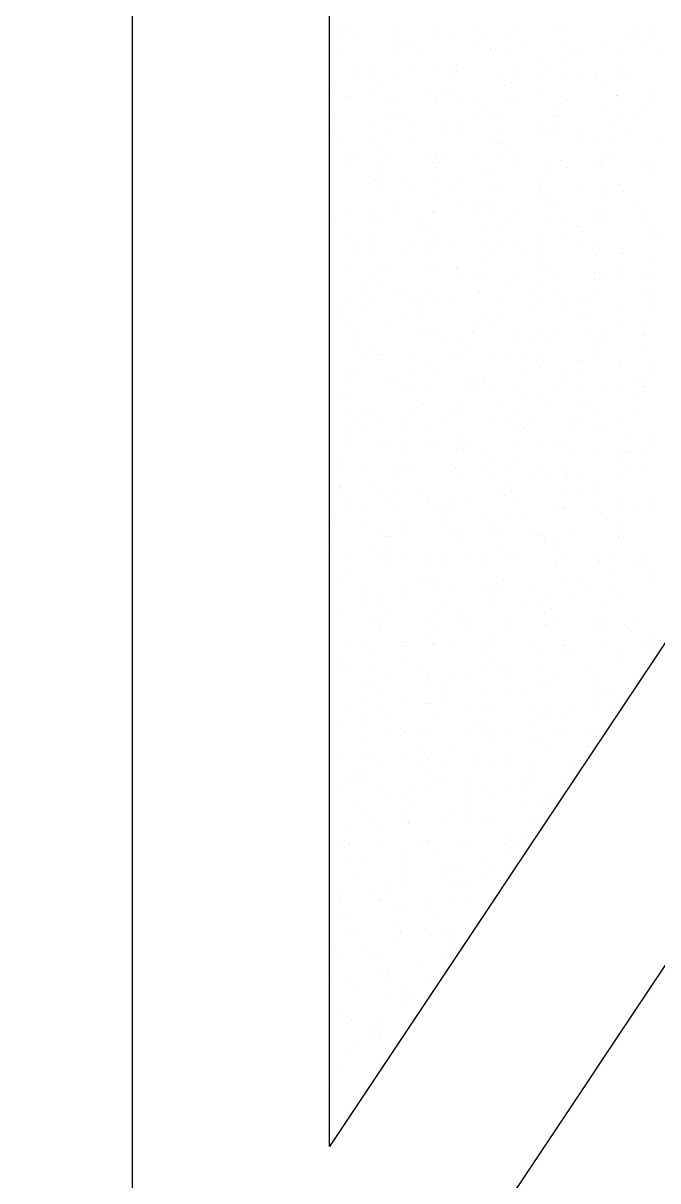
# Model space of a CAD drawing. Header units: inches. Extents: x 44782 to 44933, y 6798 to 6838.
# Drawn here: x 44806.0659 to 44806.1861, y 6798.6527 to 6798.8718 of the extents above; entities that cross this region are included whole.
import ezdxf

# ---------------------------------------------------------------- set-up
doc = ezdxf.new("R2010")
doc.units = ezdxf.units.IN
doc.header["$MEASUREMENT"] = 0
doc.layers.add('linha de corte', color=1, linetype='Continuous')

# ---------------------------------------------------------------- blocks, each defined once
blk = doc.blocks.new('*X26')
at = {"color": 0}
for p, q in [((135.4139, 160.3958), (135.4139, 160.3958)), ((135.4216, 160.3882), (135.4216, 160.3882)), ((135.4366, 160.3995), (135.4366, 160.3995)), ((135.4555, 160.3927), (135.4555, 160.3927)), ((135.4686, 160.3944), (135.4686, 160.3944)), ((135.4889, 160.3971), (135.4889, 160.3971)), ((135.5006, 160.3992), (135.5006, 160.3992)), ((135.5139, 160.3949), (135.5139, 160.3949)), ((135.5186, 160.3907), (135.5186, 160.3907)), ((135.6155, 160.3927), (135.6155, 160.3927)), ((135.7155, 160.3919), (135.7155, 160.3919)), ((135.817, 160.3896), (135.817, 160.3896)), ((135.9157, 160.3885), (135.9157, 160.3885)), ((135.917, 160.3888), (135.917, 160.3888)), ((135.9497, 160.393), (135.9497, 160.393)), ((135.9627, 160.3947), (135.9627, 160.3947)), ((135.983, 160.3974), (135.983, 160.3974)), ((136.3235, 160.3888), (136.3235, 160.3888)), ((136.3875, 160.3885), (136.3875, 160.3885)), ((136.4098, 160.3888), (136.4098, 160.3888)), ((136.4438, 160.3933), (136.4438, 160.3933)), ((136.455, 160.3909), (136.455, 160.3909)), ((136.4568, 160.395), (136.4568, 160.395)), ((136.4771, 160.3977), (136.4771, 160.3977)), ((136.5205, 160.3917), (136.5205, 160.3917)), ((136.5844, 160.3914), (136.5844, 160.3914)), ((136.6014, 160.3973), (136.6014, 160.3973)), ((136.6519, 160.3939), (136.6519, 160.3939)), ((135.3882, 160.3838), (135.3882, 160.3838)), ((135.3939, 160.3796), (135.3939, 160.3796)), ((135.4013, 160.3855), (135.4013, 160.3855)), ((135.4704, 160.3761), (135.4704, 160.3761)), ((135.4717, 160.3798), (135.4717, 160.3798)), ((135.5359, 160.3769), (135.5359, 160.3769)), ((135.5496, 160.3799), (135.5496, 160.3799)), ((135.5998, 160.3766), (135.5998, 160.3766)), ((135.6274, 160.38), (135.6274, 160.38)), ((135.6674, 160.3791), (135.6674, 160.3791)), ((135.7053, 160.3802), (135.7053, 160.3802)), ((135.7201, 160.3876), (135.7201, 160.3876)), ((135.7328, 160.3799), (135.7328, 160.3799)), ((135.7831, 160.3803), (135.7831, 160.3803)), ((135.7967, 160.3796), (135.7967, 160.3796)), ((135.8151, 160.3753), (135.8151, 160.3753)), ((135.8281, 160.377), (135.8281, 160.377)), ((135.8484, 160.3797), (135.8484, 160.3797)), ((135.861, 160.3805), (135.861, 160.3805)), ((135.8643, 160.382), (135.8643, 160.382)), ((135.8824, 160.3841), (135.8824, 160.3841)), ((135.8954, 160.3858), (135.8954, 160.3858)), ((135.9217, 160.3846), (135.9217, 160.3846)), ((135.9297, 160.3829), (135.9297, 160.3829)), ((135.9388, 160.3806), (135.9388, 160.3806)), ((135.9937, 160.3826), (135.9937, 160.3826)), ((136.0167, 160.3808), (136.0167, 160.3808)), ((136.0186, 160.3866), (136.0186, 160.3866)), ((136.0612, 160.385), (136.0612, 160.385)), ((136.0945, 160.3809), (136.0945, 160.3809)), ((136.1186, 160.3857), (136.1186, 160.3857)), ((136.1232, 160.3815), (136.1232, 160.3815)), ((136.1266, 160.3858), (136.1266, 160.3858)), ((136.1724, 160.381), (136.1724, 160.381)), ((136.1906, 160.3855), (136.1906, 160.3855)), ((136.2201, 160.3835), (136.2201, 160.3835)), ((136.2503, 160.3812), (136.2503, 160.3812)), ((136.2581, 160.388), (136.2581, 160.388)), ((136.3092, 160.3756), (136.3092, 160.3756)), ((136.3201, 160.3826), (136.3201, 160.3826)), ((136.3222, 160.3773), (136.3222, 160.3773)), ((136.3247, 160.3784), (136.3247, 160.3784)), ((136.3281, 160.3813), (136.3281, 160.3813)), ((136.3425, 160.38), (136.3425, 160.38)), ((136.3765, 160.3845), (136.3765, 160.3845)), ((136.3895, 160.3862), (136.3895, 160.3862)), ((136.406, 160.3815), (136.406, 160.3815)), ((136.4216, 160.3804), (136.4216, 160.3804)), ((136.4838, 160.3816), (136.4838, 160.3816)), ((136.5217, 160.3796), (136.5217, 160.3796)), ((136.5263, 160.3754), (136.5263, 160.3754)), ((136.5617, 160.3817), (136.5617, 160.3817)), ((136.6232, 160.3774), (136.6232, 160.3774)), ((136.6395, 160.3819), (136.6395, 160.3819)), ((135.4029, 160.3737), (135.4029, 160.3737)), ((135.4388, 160.373), (135.4388, 160.373)), ((135.4434, 160.3688), (135.4434, 160.3688)), ((135.5403, 160.3708), (135.5403, 160.3708)), ((135.6403, 160.3699), (135.6403, 160.3699)), ((135.645, 160.3657), (135.645, 160.3657)), ((135.7138, 160.3619), (135.7138, 160.3619)), ((135.7419, 160.3677), (135.7419, 160.3677)), ((135.7478, 160.3664), (135.7478, 160.3664)), ((135.7608, 160.3681), (135.7608, 160.3681)), ((135.7811, 160.3708), (135.7811, 160.3708)), ((135.8419, 160.3668), (135.8419, 160.3668)), ((135.8465, 160.3626), (135.8465, 160.3626)), ((135.9434, 160.3646), (135.9434, 160.3646)), ((136.0434, 160.3638), (136.0434, 160.3638)), ((136.1604, 160.3624), (136.1604, 160.3624)), ((136.2079, 160.3623), (136.2079, 160.3623)), ((136.2259, 160.3632), (136.2259, 160.3632)), ((136.2419, 160.3667), (136.2419, 160.3667)), ((136.2549, 160.3685), (136.2549, 160.3685)), ((136.2752, 160.3711), (136.2752, 160.3711)), ((136.2898, 160.3629), (136.2898, 160.3629)), ((136.3573, 160.3653), (136.3573, 160.3653)), ((136.4228, 160.3662), (136.4228, 160.3662)), ((136.4867, 160.3659), (136.4867, 160.3659)), ((136.5543, 160.3683), (136.5543, 160.3683)), ((136.6197, 160.3691), (136.6197, 160.3691)), ((135.4382, 160.3514), (135.4382, 160.3514)), ((135.4652, 160.3488), (135.4652, 160.3488)), ((135.5022, 160.3511), (135.5022, 160.3511)), ((135.5697, 160.3535), (135.5697, 160.3535)), ((135.6132, 160.3487), (135.6132, 160.3487)), ((135.6262, 160.3504), (135.6262, 160.3504)), ((135.6351, 160.3543), (135.6351, 160.3543)), ((135.6465, 160.3531), (135.6465, 160.3531)), ((135.677, 160.3485), (135.677, 160.3485)), ((135.6805, 160.3576), (135.6805, 160.3576)), ((135.6935, 160.3593), (135.6935, 160.3593)), ((135.6991, 160.354), (135.6991, 160.354)), ((135.7548, 160.3486), (135.7548, 160.3486)), ((135.7666, 160.3565), (135.7666, 160.3565)), ((135.832, 160.3573), (135.832, 160.3573)), ((135.8327, 160.3488), (135.8327, 160.3488)), ((135.896, 160.357), (135.896, 160.357)), ((135.9105, 160.3489), (135.9105, 160.3489)), ((135.9635, 160.3594), (135.9635, 160.3594)), ((135.9884, 160.349), (135.9884, 160.349)), ((136.029, 160.3603), (136.029, 160.3603)), ((136.048, 160.3596), (136.048, 160.3596)), ((136.0662, 160.3492), (136.0662, 160.3492)), ((136.0929, 160.36), (136.0929, 160.36)), ((136.1073, 160.349), (136.1073, 160.349)), ((136.1203, 160.3507), (136.1203, 160.3507)), ((136.1406, 160.3534), (136.1406, 160.3534)), ((136.1441, 160.3493), (136.1441, 160.3493)), ((136.1449, 160.3616), (136.1449, 160.3616)), ((136.1746, 160.3579), (136.1746, 160.3579)), ((136.1876, 160.3596), (136.1876, 160.3596)), ((136.2219, 160.3495), (136.2219, 160.3495)), ((136.245, 160.3607), (136.245, 160.3607)), ((136.2496, 160.3565), (136.2496, 160.3565)), ((136.2998, 160.3496), (136.2998, 160.3496)), ((136.3465, 160.3585), (136.3465, 160.3585)), ((136.3777, 160.3498), (136.3777, 160.3498)), ((136.4465, 160.3576), (136.4465, 160.3576)), ((136.4511, 160.3534), (136.4511, 160.3534)), ((136.4555, 160.3499), (136.4555, 160.3499)), ((136.5334, 160.35), (136.5334, 160.35)), ((136.548, 160.3554), (136.548, 160.3554)), ((135.4434, 160.3481), (135.4434, 160.3481)), ((135.454, 160.3413), (135.454, 160.3413)), ((135.5119, 160.3354), (135.5119, 160.3354)), ((135.5213, 160.3482), (135.5213, 160.3482)), ((135.5318, 160.3415), (135.5318, 160.3415)), ((135.5459, 160.3398), (135.5459, 160.3398)), ((135.5589, 160.3415), (135.5589, 160.3415)), ((135.5652, 160.348), (135.5652, 160.348)), ((135.5698, 160.3438), (135.5698, 160.3438)), ((135.5792, 160.3442), (135.5792, 160.3442)), ((135.5991, 160.3483), (135.5991, 160.3483)), ((135.6097, 160.3416), (135.6097, 160.3416)), ((135.6667, 160.3458), (135.6667, 160.3458)), ((135.6875, 160.3418), (135.6875, 160.3418)), ((135.7654, 160.3419), (135.7654, 160.3419)), ((135.7667, 160.3449), (135.7667, 160.3449)), ((135.7713, 160.3407), (135.7713, 160.3407)), ((135.8432, 160.342), (135.8432, 160.342)), ((135.8682, 160.3427), (135.8682, 160.3427)), ((135.9211, 160.3422), (135.9211, 160.3422)), ((135.9683, 160.3418), (135.9683, 160.3418)), ((135.9729, 160.3376), (135.9729, 160.3376)), ((135.9989, 160.3423), (135.9989, 160.3423)), ((136.006, 160.3357), (136.006, 160.3357)), ((136.04, 160.3402), (136.04, 160.3402)), ((136.053, 160.3419), (136.053, 160.3419)), ((136.0628, 160.3368), (136.0628, 160.3368)), ((136.0698, 160.3396), (136.0698, 160.3396)), ((136.0733, 160.3445), (136.0733, 160.3445)), ((136.0768, 160.3425), (136.0768, 160.3425)), ((136.1282, 160.3377), (136.1282, 160.3377)), ((136.1546, 160.3426), (136.1546, 160.3426)), ((136.1698, 160.3388), (136.1698, 160.3388)), ((136.1922, 160.3373), (136.1922, 160.3373)), ((136.2325, 160.3428), (136.2325, 160.3428)), ((136.2597, 160.3398), (136.2597, 160.3398)), ((136.2713, 160.3366), (136.2713, 160.3366)), ((136.3103, 160.3429), (136.3103, 160.3429)), ((136.3251, 160.3406), (136.3251, 160.3406)), ((136.3714, 160.3357), (136.3714, 160.3357)), ((136.3882, 160.343), (136.3882, 160.343)), ((136.3891, 160.3403), (136.3891, 160.3403)), ((136.4566, 160.3427), (136.4566, 160.3427)), ((136.466, 160.3432), (136.466, 160.3432)), ((136.5001, 160.336), (136.5001, 160.336)), ((136.522, 160.3436), (136.522, 160.3436)), ((136.5341, 160.3405), (136.5341, 160.3405)), ((136.5439, 160.3433), (136.5439, 160.3433)), ((136.5471, 160.3422), (136.5471, 160.3422)), ((136.5674, 160.3449), (136.5674, 160.3449)), ((135.39, 160.3269), (135.39, 160.3269)), ((135.4045, 160.3255), (135.4045, 160.3255)), ((135.4113, 160.3221), (135.4113, 160.3221)), ((135.4243, 160.3238), (135.4243, 160.3238)), ((135.4446, 160.3265), (135.4446, 160.3265)), ((135.472, 160.3279), (135.472, 160.3279)), ((135.4786, 160.331), (135.4786, 160.331)), ((135.49, 160.326), (135.49, 160.326)), ((135.4916, 160.3327), (135.4916, 160.3327)), ((135.5375, 160.3288), (135.5375, 160.3288)), ((135.5915, 160.3238), (135.5915, 160.3238)), ((135.6014, 160.3285), (135.6014, 160.3285)), ((135.6689, 160.3309), (135.6689, 160.3309)), ((135.6916, 160.323), (135.6916, 160.323)), ((135.7344, 160.3317), (135.7344, 160.3317)), ((135.7983, 160.3314), (135.7983, 160.3314)), ((135.8658, 160.3339), (135.8658, 160.3339)), ((135.9054, 160.3224), (135.9054, 160.3224)), ((135.9184, 160.3242), (135.9184, 160.3242)), ((135.9313, 160.3347), (135.9313, 160.3347)), ((135.9387, 160.3268), (135.9387, 160.3268)), ((135.9727, 160.3313), (135.9727, 160.3313)), ((135.9857, 160.333), (135.9857, 160.333)), ((135.9952, 160.3344), (135.9952, 160.3344)), ((136.1744, 160.3345), (136.1744, 160.3345)), ((136.376, 160.3315), (136.376, 160.3315)), ((136.3995, 160.3228), (136.3995, 160.3228)), ((136.4125, 160.3245), (136.4125, 160.3245)), ((136.4329, 160.3272), (136.4329, 160.3272)), ((136.4668, 160.3316), (136.4668, 160.3316)), ((136.4729, 160.3335), (136.4729, 160.3335)), ((136.4798, 160.3333), (136.4798, 160.3333)), ((135.4141, 160.317), (135.4141, 160.317)), ((135.4919, 160.3172), (135.4919, 160.3172)), ((135.4946, 160.3218), (135.4946, 160.3218)), ((135.5698, 160.3173), (135.5698, 160.3173)), ((135.6476, 160.3174), (135.6476, 160.3174)), ((135.6962, 160.3187), (135.6962, 160.3187)), ((135.7255, 160.3176), (135.7255, 160.3176)), ((135.7931, 160.3208), (135.7931, 160.3208)), ((135.8033, 160.3177), (135.8033, 160.3177)), ((135.8042, 160.3091), (135.8042, 160.3091)), ((135.8336, 160.3091), (135.8336, 160.3091)), ((135.8381, 160.3136), (135.8381, 160.3136)), ((135.8511, 160.3153), (135.8511, 160.3153)), ((135.8715, 160.318), (135.8715, 160.318)), ((135.8812, 160.3179), (135.8812, 160.3179)), ((135.8931, 160.3199), (135.8931, 160.3199)), ((135.8976, 160.3088), (135.8976, 160.3088)), ((135.8977, 160.3157), (135.8977, 160.3157)), ((135.959, 160.318), (135.959, 160.318)), ((135.9651, 160.3113), (135.9651, 160.3113)), ((135.9946, 160.3177), (135.9946, 160.3177)), ((136.0305, 160.3121), (136.0305, 160.3121)), ((136.0369, 160.3181), (136.0369, 160.3181)), ((136.0945, 160.3118), (136.0945, 160.3118)), ((136.0947, 160.3168), (136.0947, 160.3168)), ((136.0993, 160.3126), (136.0993, 160.3126)), ((136.1147, 160.3183), (136.1147, 160.3183)), ((136.162, 160.3142), (136.162, 160.3142)), ((136.1926, 160.3184), (136.1926, 160.3184)), ((136.1962, 160.3146), (136.1962, 160.3146)), ((136.2274, 160.315), (136.2274, 160.315)), ((136.2704, 160.3186), (136.2704, 160.3186)), ((136.2914, 160.3147), (136.2914, 160.3147)), ((136.2962, 160.3138), (136.2962, 160.3138)), ((136.2983, 160.3094), (136.2983, 160.3094)), ((136.3008, 160.3095), (136.3008, 160.3095)), ((136.3322, 160.3139), (136.3322, 160.3139)), ((136.3452, 160.3156), (136.3452, 160.3156)), ((136.3483, 160.3187), (136.3483, 160.3187)), ((136.3589, 160.3172), (136.3589, 160.3172)), ((136.3656, 160.3183), (136.3656, 160.3183)), ((136.3977, 160.3115), (136.3977, 160.3115)), ((136.4244, 160.318), (136.4244, 160.318)), ((136.4261, 160.3189), (136.4261, 160.3189)), ((136.4883, 160.3177), (136.4883, 160.3177)), ((136.4978, 160.3107), (136.4978, 160.3107)), ((136.504, 160.319), (136.504, 160.319)), ((135.4149, 160.3041), (135.4149, 160.3041)), ((135.4195, 160.2999), (135.4195, 160.2999)), ((135.4398, 160.3032), (135.4398, 160.3032)), ((135.5037, 160.3029), (135.5037, 160.3029)), ((135.5164, 160.3019), (135.5164, 160.3019)), ((135.5713, 160.3053), (135.5713, 160.3053)), ((135.6164, 160.301), (135.6164, 160.301)), ((135.621, 160.2968), (135.621, 160.2968)), ((135.6367, 160.3062), (135.6367, 160.3062)), ((135.7007, 160.3059), (135.7007, 160.3059)), ((135.7035, 160.2959), (135.7035, 160.2959)), ((135.7165, 160.2976), (135.7165, 160.2976)), ((135.7179, 160.2988), (135.7179, 160.2988)), ((135.7369, 160.3003), (135.7369, 160.3003)), ((135.7682, 160.3083), (135.7682, 160.3083)), ((135.7708, 160.3047), (135.7708, 160.3047)), ((135.7838, 160.3064), (135.7838, 160.3064)), ((135.818, 160.298), (135.818, 160.298)), ((135.9195, 160.2957), (135.9195, 160.2957)), ((136.1976, 160.2962), (136.1976, 160.2962)), ((136.2106, 160.2979), (136.2106, 160.2979)), ((136.231, 160.3006), (136.231, 160.3006)), ((136.2649, 160.305), (136.2649, 160.305)), ((136.2779, 160.3068), (136.2779, 160.3068)), ((136.5024, 160.3065), (136.5024, 160.3065)), ((135.4636, 160.2855), (135.4636, 160.2855)), ((135.5415, 160.2856), (135.5415, 160.2856)), ((135.6023, 160.2825), (135.6023, 160.2825)), ((135.6193, 160.2857), (135.6193, 160.2857)), ((135.6362, 160.287), (135.6362, 160.287)), ((135.6492, 160.2887), (135.6492, 160.2887)), ((135.6696, 160.2914), (135.6696, 160.2914)), ((135.6705, 160.2827), (135.6705, 160.2827)), ((135.6972, 160.2859), (135.6972, 160.2859)), ((135.7359, 160.2836), (135.7359, 160.2836)), ((135.775, 160.286), (135.775, 160.286)), ((135.7999, 160.2833), (135.7999, 160.2833)), ((135.8226, 160.2937), (135.8226, 160.2937)), ((135.8529, 160.2862), (135.8529, 160.2862)), ((135.8674, 160.2857), (135.8674, 160.2857)), ((135.9307, 160.2863), (135.9307, 160.2863)), ((135.9329, 160.2865), (135.9329, 160.2865)), ((135.9968, 160.2862), (135.9968, 160.2862)), ((136.0086, 160.2864), (136.0086, 160.2864)), ((136.0195, 160.2949), (136.0195, 160.2949)), ((136.0241, 160.2907), (136.0241, 160.2907)), ((136.0643, 160.2886), (136.0643, 160.2886)), ((136.0864, 160.2866), (136.0864, 160.2866)), ((136.0964, 160.2829), (136.0964, 160.2829)), ((136.121, 160.2927), (136.121, 160.2927)), ((136.1298, 160.2895), (136.1298, 160.2895)), ((136.1303, 160.2873), (136.1303, 160.2873)), ((136.1434, 160.289), (136.1434, 160.289)), ((136.1637, 160.2917), (136.1637, 160.2917)), ((136.1643, 160.2867), (136.1643, 160.2867)), ((136.1937, 160.2892), (136.1937, 160.2892)), ((136.2211, 160.2918), (136.2211, 160.2918)), ((136.2257, 160.2876), (136.2257, 160.2876)), ((136.2421, 160.2869), (136.2421, 160.2869)), ((136.2612, 160.2916), (136.2612, 160.2916)), ((136.32, 160.287), (136.32, 160.287)), ((136.3226, 160.2896), (136.3226, 160.2896)), ((136.3267, 160.2924), (136.3267, 160.2924)), ((136.3906, 160.2921), (136.3906, 160.2921)), ((136.3978, 160.2871), (136.3978, 160.2871)), ((136.4226, 160.2887), (136.4226, 160.2887)), ((136.4272, 160.2845), (136.4272, 160.2845)), ((136.4582, 160.2946), (136.4582, 160.2946)), ((136.4757, 160.2873), (136.4757, 160.2873)), ((135.3963, 160.2786), (135.3963, 160.2786)), ((135.4061, 160.2773), (135.4061, 160.2773)), ((135.4412, 160.2799), (135.4412, 160.2799)), ((135.4736, 160.2798), (135.4736, 160.2798)), ((135.4741, 160.2787), (135.4741, 160.2787)), ((135.5016, 160.2693), (135.5016, 160.2693)), ((135.5147, 160.271), (135.5147, 160.271)), ((135.535, 160.2737), (135.535, 160.2737)), ((135.539, 160.2806), (135.539, 160.2806)), ((135.5413, 160.2791), (135.5413, 160.2791)), ((135.5459, 160.2749), (135.5459, 160.2749)), ((135.552, 160.2789), (135.552, 160.2789)), ((135.5689, 160.2781), (135.5689, 160.2781)), ((135.5819, 160.2799), (135.5819, 160.2799)), ((135.603, 160.2803), (135.603, 160.2803)), ((135.6299, 160.279), (135.6299, 160.279)), ((135.6428, 160.2769), (135.6428, 160.2769)), ((135.7077, 160.2792), (135.7077, 160.2792)), ((135.7428, 160.276), (135.7428, 160.276)), ((135.7474, 160.2718), (135.7474, 160.2718)), ((135.7856, 160.2793), (135.7856, 160.2793)), ((135.8443, 160.2738), (135.8443, 160.2738)), ((135.8634, 160.2794), (135.8634, 160.2794)), ((135.9413, 160.2796), (135.9413, 160.2796)), ((135.9444, 160.2729), (135.9444, 160.2729)), ((135.9958, 160.2696), (135.9958, 160.2696)), ((136.0088, 160.2713), (136.0088, 160.2713)), ((136.0191, 160.2797), (136.0191, 160.2797)), ((136.0291, 160.274), (136.0291, 160.274)), ((136.0459, 160.2707), (136.0459, 160.2707)), ((136.063, 160.2785), (136.063, 160.2785)), ((136.0761, 160.2802), (136.0761, 160.2802)), ((136.097, 160.2799), (136.097, 160.2799)), ((136.1459, 160.2699), (136.1459, 160.2699)), ((136.1748, 160.28), (136.1748, 160.28)), ((136.2527, 160.2802), (136.2527, 160.2802)), ((136.3305, 160.2803), (136.3305, 160.2803)), ((136.4084, 160.2804), (136.4084, 160.2804)), ((136.4259, 160.2698), (136.4259, 160.2698)), ((136.4862, 160.2806), (136.4862, 160.2806)), ((135.4004, 160.256), (135.4004, 160.256)), ((135.4343, 160.2604), (135.4343, 160.2604)), ((135.4474, 160.2621), (135.4474, 160.2621)), ((135.4661, 160.2571), (135.4661, 160.2571)), ((135.4677, 160.2648), (135.4677, 160.2648)), ((135.5728, 160.2572), (135.5728, 160.2572)), ((135.6383, 160.258), (135.6383, 160.258)), ((135.7022, 160.2577), (135.7022, 160.2577)), ((135.7697, 160.2601), (135.7697, 160.2601)), ((135.8352, 160.261), (135.8352, 160.261)), ((135.8945, 160.2563), (135.8945, 160.2563)), ((135.8991, 160.2607), (135.8991, 160.2607)), ((135.9285, 160.2607), (135.9285, 160.2607)), ((135.9415, 160.2625), (135.9415, 160.2625)), ((135.949, 160.2687), (135.949, 160.2687)), ((135.9618, 160.2651), (135.9618, 160.2651)), ((135.9667, 160.2631), (135.9667, 160.2631)), ((136.0321, 160.2639), (136.0321, 160.2639)), ((136.0961, 160.2636), (136.0961, 160.2636)), ((136.1505, 160.2656), (136.1505, 160.2656)), ((136.1636, 160.266), (136.1636, 160.266)), ((136.229, 160.2669), (136.229, 160.2669)), ((136.2474, 160.2677), (136.2474, 160.2677)), ((136.2906, 160.256), (136.2906, 160.256)), ((136.293, 160.2666), (136.293, 160.2666)), ((136.3475, 160.2668), (136.3475, 160.2668)), ((136.3521, 160.2626), (136.3521, 160.2626)), ((136.3605, 160.269), (136.3605, 160.269)), ((136.3685, 160.2561), (136.3685, 160.2561)), ((136.3886, 160.2566), (136.3886, 160.2566)), ((136.4226, 160.2611), (136.4226, 160.2611)), ((136.4356, 160.2628), (136.4356, 160.2628)), ((136.4463, 160.2563), (136.4463, 160.2563)), ((136.449, 160.2646), (136.449, 160.2646)), ((136.4559, 160.2655), (136.4559, 160.2655)), ((135.4342, 160.2544), (135.4342, 160.2544)), ((135.4414, 160.255), (135.4414, 160.255)), ((135.4707, 160.2529), (135.4707, 160.2529)), ((135.5053, 160.2547), (135.5053, 160.2547)), ((135.5121, 160.2546), (135.5121, 160.2546)), ((135.5676, 160.2549), (135.5676, 160.2549)), ((135.59, 160.2547), (135.59, 160.2547)), ((135.6677, 160.2541), (135.6677, 160.2541)), ((135.6678, 160.2548), (135.6678, 160.2548)), ((135.6723, 160.2498), (135.6723, 160.2498)), ((135.7457, 160.255), (135.7457, 160.255)), ((135.7692, 160.2519), (135.7692, 160.2519)), ((135.7939, 160.243), (135.7939, 160.243)), ((135.8069, 160.2447), (135.8069, 160.2447)), ((135.8235, 160.2551), (135.8235, 160.2551)), ((135.8272, 160.2474), (135.8272, 160.2474)), ((135.8612, 160.2519), (135.8612, 160.2519)), ((135.8692, 160.251), (135.8692, 160.251)), ((135.8738, 160.2468), (135.8738, 160.2468)), ((135.8742, 160.2536), (135.8742, 160.2536)), ((135.9014, 160.2553), (135.9014, 160.2553)), ((135.9707, 160.2488), (135.9707, 160.2488)), ((135.9792, 160.2554), (135.9792, 160.2554)), ((136.0571, 160.2555), (136.0571, 160.2555)), ((136.0708, 160.2479), (136.0708, 160.2479)), ((136.0754, 160.2437), (136.0754, 160.2437)), ((136.1349, 160.2557), (136.1349, 160.2557)), ((136.1723, 160.2457), (136.1723, 160.2457)), ((136.2128, 160.2558), (136.2128, 160.2558)), ((136.2628, 160.2434), (136.2628, 160.2434)), ((136.2723, 160.2449), (136.2723, 160.2449)), ((136.288, 160.2433), (136.288, 160.2433)), ((136.301, 160.2451), (136.301, 160.2451)), ((136.3213, 160.2477), (136.3213, 160.2477)), ((136.3283, 160.2443), (136.3283, 160.2443)), ((136.3553, 160.2522), (136.3553, 160.2522)), ((136.3683, 160.2539), (136.3683, 160.2539)), ((136.3922, 160.244), (136.3922, 160.244)), ((135.391, 160.2352), (135.391, 160.2352)), ((135.3956, 160.231), (135.3956, 160.231)), ((135.4752, 160.2316), (135.4752, 160.2316)), ((135.4925, 160.233), (135.4925, 160.233)), ((135.5406, 160.2324), (135.5406, 160.2324)), ((135.5925, 160.2321), (135.5925, 160.2321)), ((135.6046, 160.2321), (135.6046, 160.2321)), ((135.6721, 160.2346), (135.6721, 160.2346)), ((135.6926, 160.2297), (135.6926, 160.2297)), ((135.694, 160.2299), (135.694, 160.2299)), ((135.7266, 160.2342), (135.7266, 160.2342)), ((135.7375, 160.2354), (135.7375, 160.2354)), ((135.7396, 160.2359), (135.7396, 160.2359)), ((135.7599, 160.2386), (135.7599, 160.2386)), ((135.8015, 160.2351), (135.8015, 160.2351)), ((135.869, 160.2375), (135.869, 160.2375)), ((135.9344, 160.2384), (135.9344, 160.2384)), ((135.9984, 160.238), (135.9984, 160.238)), ((136.0659, 160.2405), (136.0659, 160.2405)), ((136.1313, 160.2413), (136.1313, 160.2413)), ((136.1867, 160.23), (136.1867, 160.23)), ((136.1953, 160.241), (136.1953, 160.241)), ((136.2207, 160.2345), (136.2207, 160.2345)), ((136.2337, 160.2362), (136.2337, 160.2362)), ((136.254, 160.2389), (136.254, 160.2389)), ((136.2769, 160.2406), (136.2769, 160.2406)), ((136.3738, 160.2426), (136.3738, 160.2426)), ((135.4059, 160.2227), (135.4059, 160.2227)), ((135.4076, 160.2292), (135.4076, 160.2292)), ((135.4838, 160.2228), (135.4838, 160.2228)), ((135.5616, 160.223), (135.5616, 160.223)), ((135.5722, 160.2163), (135.5722, 160.2163)), ((135.592, 160.2164), (135.592, 160.2164)), ((135.5971, 160.2279), (135.5971, 160.2279)), ((135.605, 160.2182), (135.605, 160.2182)), ((135.6253, 160.2208), (135.6253, 160.2208)), ((135.6395, 160.2231), (135.6395, 160.2231)), ((135.65, 160.2164), (135.65, 160.2164)), ((135.6593, 160.2253), (135.6593, 160.2253)), ((135.6723, 160.227), (135.6723, 160.227)), ((135.7174, 160.2233), (135.7174, 160.2233)), ((135.7279, 160.2166), (135.7279, 160.2166)), ((135.7941, 160.2291), (135.7941, 160.2291)), ((135.7952, 160.2234), (135.7952, 160.2234)), ((135.7987, 160.2248), (135.7987, 160.2248)), ((135.8057, 160.2167), (135.8057, 160.2167)), ((135.8731, 160.2236), (135.8731, 160.2236)), ((135.8836, 160.2168), (135.8836, 160.2168)), ((135.8956, 160.2268), (135.8956, 160.2268)), ((135.9509, 160.2237), (135.9509, 160.2237)), ((135.9615, 160.217), (135.9615, 160.217)), ((135.9956, 160.226), (135.9956, 160.226)), ((136.0002, 160.2218), (136.0002, 160.2218)), ((136.0288, 160.2238), (136.0288, 160.2238)), ((136.0393, 160.2171), (136.0393, 160.2171)), ((136.0861, 160.2168), (136.0861, 160.2168)), ((136.0971, 160.2238), (136.0971, 160.2238)), ((136.0991, 160.2185), (136.0991, 160.2185)), ((136.1066, 160.224), (136.1066, 160.224)), ((136.1172, 160.2173), (136.1172, 160.2173)), ((136.1194, 160.2212), (136.1194, 160.2212)), ((136.1534, 160.2256), (136.1534, 160.2256)), ((136.1652, 160.2179), (136.1652, 160.2179)), ((136.1664, 160.2273), (136.1664, 160.2273)), ((136.1845, 160.2241), (136.1845, 160.2241)), ((136.195, 160.2174), (136.195, 160.2174)), ((136.1972, 160.2229), (136.1972, 160.2229)), ((136.2018, 160.2187), (136.2018, 160.2187)), ((136.2306, 160.2187), (136.2306, 160.2187)), ((136.2623, 160.2243), (136.2623, 160.2243)), ((136.2729, 160.2175), (136.2729, 160.2175)), ((136.2945, 160.2184), (136.2945, 160.2184)), ((136.2987, 160.2207), (136.2987, 160.2207)), ((136.3402, 160.2244), (136.3402, 160.2244)), ((136.3507, 160.2177), (136.3507, 160.2177)), ((136.3621, 160.2208), (136.3621, 160.2208)), ((136.3987, 160.2198), (136.3987, 160.2198)), ((135.4165, 160.216), (135.4165, 160.216)), ((135.4173, 160.211), (135.4173, 160.211)), ((135.4429, 160.2069), (135.4429, 160.2069)), ((135.4907, 160.2031), (135.4907, 160.2031)), ((135.4943, 160.2161), (135.4943, 160.2161)), ((135.5069, 160.2066), (135.5069, 160.2066)), ((135.5174, 160.2102), (135.5174, 160.2102)), ((135.522, 160.206), (135.522, 160.206)), ((135.5247, 160.2076), (135.5247, 160.2076)), ((135.5377, 160.2093), (135.5377, 160.2093)), ((135.558, 160.212), (135.558, 160.212)), ((135.5744, 160.209), (135.5744, 160.209)), ((135.6189, 160.208), (135.6189, 160.208)), ((135.6398, 160.2098), (135.6398, 160.2098)), ((135.7038, 160.2095), (135.7038, 160.2095)), ((135.7189, 160.2071), (135.7189, 160.2071)), ((135.7713, 160.212), (135.7713, 160.212)), ((135.8204, 160.2049), (135.8204, 160.2049)), ((135.8368, 160.2128), (135.8368, 160.2128)), ((135.9007, 160.2125), (135.9007, 160.2125)), ((135.9205, 160.204), (135.9205, 160.204)), ((135.9682, 160.2149), (135.9682, 160.2149)), ((135.9848, 160.2034), (135.9848, 160.2034)), ((136.0188, 160.2079), (136.0188, 160.2079)), ((136.0318, 160.2096), (136.0318, 160.2096)), ((136.0337, 160.2157), (136.0337, 160.2157)), ((136.0521, 160.2123), (136.0521, 160.2123)), ((136.0976, 160.2154), (136.0976, 160.2154)), ((135.3901, 160.1899), (135.3901, 160.1899)), ((135.4031, 160.1916), (135.4031, 160.1916)), ((135.4234, 160.1943), (135.4234, 160.1943)), ((135.4544, 160.1918), (135.4544, 160.1918)), ((135.4574, 160.1987), (135.4574, 160.1987)), ((135.4704, 160.2004), (135.4704, 160.2004)), ((135.5323, 160.192), (135.5323, 160.192)), ((135.6101, 160.1921), (135.6101, 160.1921)), ((135.688, 160.1922), (135.688, 160.1922)), ((135.7235, 160.2029), (135.7235, 160.2029)), ((135.7658, 160.1924), (135.7658, 160.1924)), ((135.8437, 160.1925), (135.8437, 160.1925)), ((135.8842, 160.1902), (135.8842, 160.1902)), ((135.8972, 160.1919), (135.8972, 160.1919)), ((135.9176, 160.1946), (135.9176, 160.1946)), ((135.9216, 160.1927), (135.9216, 160.1927)), ((135.9251, 160.1998), (135.9251, 160.1998)), ((135.936, 160.1902), (135.936, 160.1902)), ((135.9515, 160.1991), (135.9515, 160.1991)), ((135.9645, 160.2008), (135.9645, 160.2008)), ((135.9994, 160.1928), (135.9994, 160.1928)), ((136, 160.1899), (136, 160.1899)), ((136.022, 160.2018), (136.022, 160.2018)), ((136.0675, 160.1923), (136.0675, 160.1923)), ((136.0773, 160.1929), (136.0773, 160.1929)), ((136.122, 160.201), (136.122, 160.201)), ((136.1266, 160.1968), (136.1266, 160.1968)), ((136.1329, 160.1931), (136.1329, 160.1931)), ((136.1551, 160.1931), (136.1551, 160.1931)), ((136.1969, 160.1928), (136.1969, 160.1928)), ((136.2235, 160.1988), (136.2235, 160.1988)), ((136.233, 160.1932), (136.233, 160.1932)), ((136.2644, 160.1953), (136.2644, 160.1953)), ((136.3108, 160.1934), (136.3108, 160.1934)), ((136.3236, 160.1979), (136.3236, 160.1979)), ((136.3282, 160.1937), (136.3282, 160.1937)), ((136.3298, 160.1961), (136.3298, 160.1961)), ((135.4092, 160.181), (135.4092, 160.181)), ((135.4422, 160.1882), (135.4422, 160.1882)), ((135.4468, 160.184), (135.4468, 160.184)), ((135.4767, 160.1834), (135.4767, 160.1834)), ((135.5422, 160.1843), (135.5422, 160.1843)), ((135.5437, 160.186), (135.5437, 160.186)), ((135.6061, 160.184), (135.6061, 160.184)), ((135.6438, 160.1852), (135.6438, 160.1852)), ((135.6484, 160.181), (135.6484, 160.181)), ((135.6737, 160.1864), (135.6737, 160.1864)), ((135.7391, 160.1872), (135.7391, 160.1872)), ((135.7453, 160.183), (135.7453, 160.183)), ((135.783, 160.1769), (135.783, 160.1769)), ((135.803, 160.1869), (135.803, 160.1869)), ((135.8169, 160.1813), (135.8169, 160.1813)), ((135.8299, 160.183), (135.8299, 160.183)), ((135.8453, 160.1821), (135.8453, 160.1821)), ((135.8499, 160.1779), (135.8499, 160.1779)), ((135.8503, 160.1857), (135.8503, 160.1857)), ((135.8706, 160.1893), (135.8706, 160.1893)), ((135.9468, 160.1799), (135.9468, 160.1799)), ((136.0469, 160.179), (136.0469, 160.179)), ((136.1484, 160.1768), (136.1484, 160.1768)), ((136.2771, 160.1772), (136.2771, 160.1772)), ((136.311, 160.1817), (136.311, 160.1817)), ((136.324, 160.1834), (136.324, 160.1834)), ((136.3444, 160.186), (136.3444, 160.186)), ((135.4686, 160.1641), (135.4686, 160.1641)), ((135.6823, 160.1636), (135.6823, 160.1636)), ((135.6953, 160.1653), (135.6953, 160.1653)), ((135.7157, 160.168), (135.7157, 160.168)), ((135.7496, 160.1725), (135.7496, 160.1725)), ((135.7626, 160.1742), (135.7626, 160.1742)), ((135.7729, 160.1638), (135.7729, 160.1638)), ((135.8383, 160.1646), (135.8383, 160.1646)), ((135.9023, 160.1643), (135.9023, 160.1643)), ((135.9698, 160.1667), (135.9698, 160.1667)), ((136.0353, 160.1676), (136.0353, 160.1676)), ((136.0515, 160.1748), (136.0515, 160.1748)), ((136.0992, 160.1673), (136.0992, 160.1673)), ((136.1667, 160.1697), (136.1667, 160.1697)), ((136.1764, 160.1639), (136.1764, 160.1639)), ((136.1895, 160.1656), (136.1895, 160.1656)), ((136.2098, 160.1683), (136.2098, 160.1683)), ((136.2322, 160.1705), (136.2322, 160.1705)), ((136.2437, 160.1728), (136.2437, 160.1728)), ((136.2484, 160.176), (136.2484, 160.176)), ((136.253, 160.1717), (136.253, 160.1717)), ((136.2567, 160.1745), (136.2567, 160.1745)), ((136.2961, 160.1702), (136.2961, 160.1702)), ((135.4261, 160.1601), (135.4261, 160.1601)), ((135.4367, 160.1534), (135.4367, 160.1534)), ((135.4445, 160.1587), (135.4445, 160.1587)), ((135.504, 160.1602), (135.504, 160.1602)), ((135.5085, 160.1584), (135.5085, 160.1584)), ((135.5145, 160.1535), (135.5145, 160.1535)), ((135.5686, 160.1632), (135.5686, 160.1632)), ((135.5732, 160.159), (135.5732, 160.159)), ((135.576, 160.1608), (135.576, 160.1608)), ((135.5811, 160.1503), (135.5811, 160.1503)), ((135.5818, 160.1604), (135.5818, 160.1604)), ((135.5924, 160.1537), (135.5924, 160.1537)), ((135.615, 160.1548), (135.615, 160.1548)), ((135.628, 160.1565), (135.628, 160.1565)), ((135.6414, 160.1617), (135.6414, 160.1617)), ((135.6484, 160.1591), (135.6484, 160.1591)), ((135.6597, 160.1605), (135.6597, 160.1605)), ((135.6701, 160.161), (135.6701, 160.161)), ((135.6702, 160.1538), (135.6702, 160.1538)), ((135.7054, 160.1613), (135.7054, 160.1613)), ((135.7375, 160.1607), (135.7375, 160.1607)), ((135.7481, 160.154), (135.7481, 160.154)), ((135.7702, 160.1602), (135.7702, 160.1602)), ((135.7748, 160.1559), (135.7748, 160.1559)), ((135.8154, 160.1608), (135.8154, 160.1608)), ((135.8259, 160.1541), (135.8259, 160.1541)), ((135.8717, 160.158), (135.8717, 160.158)), ((135.8933, 160.161), (135.8933, 160.161)), ((135.9038, 160.1542), (135.9038, 160.1542)), ((135.9711, 160.1611), (135.9711, 160.1611)), ((135.9717, 160.1571), (135.9717, 160.1571)), ((135.9763, 160.1529), (135.9763, 160.1529)), ((135.9816, 160.1544), (135.9816, 160.1544)), ((136.049, 160.1612), (136.049, 160.1612)), ((136.0595, 160.1545), (136.0595, 160.1545)), ((136.0732, 160.1549), (136.0732, 160.1549)), ((136.0752, 160.1506), (136.0752, 160.1506)), ((136.1091, 160.1551), (136.1091, 160.1551)), ((136.1222, 160.1568), (136.1222, 160.1568)), ((136.1268, 160.1614), (136.1268, 160.1614)), ((136.1374, 160.1547), (136.1374, 160.1547)), ((136.1425, 160.1595), (136.1425, 160.1595)), ((136.1732, 160.154), (136.1732, 160.154)), ((136.2047, 160.1615), (136.2047, 160.1615)), ((136.2152, 160.1548), (136.2152, 160.1548)), ((136.2748, 160.1518), (136.2748, 160.1518)), ((136.2825, 160.1617), (136.2825, 160.1617)), ((136.2931, 160.1549), (136.2931, 160.1549)), ((135.3934, 160.1421), (135.3934, 160.1421)), ((135.4804, 160.137), (135.4804, 160.137)), ((135.4935, 160.1413), (135.4935, 160.1413)), ((135.4935, 160.1387), (135.4935, 160.1387)), ((135.4981, 160.1371), (135.4981, 160.1371)), ((135.5138, 160.1414), (135.5138, 160.1414)), ((135.5477, 160.1459), (135.5477, 160.1459)), ((135.5608, 160.1476), (135.5608, 160.1476)), ((135.595, 160.1391), (135.595, 160.1391)), ((135.6752, 160.1382), (135.6752, 160.1382)), ((135.695, 160.1382), (135.695, 160.1382)), ((135.7407, 160.1391), (135.7407, 160.1391)), ((135.8046, 160.1387), (135.8046, 160.1387)), ((135.8721, 160.1412), (135.8721, 160.1412)), ((135.9376, 160.142), (135.9376, 160.142)), ((135.9746, 160.1374), (135.9746, 160.1374)), ((135.9876, 160.1391), (135.9876, 160.1391)), ((136.0015, 160.1417), (136.0015, 160.1417)), ((136.0079, 160.1417), (136.0079, 160.1417)), ((136.0419, 160.1462), (136.0419, 160.1462)), ((136.0549, 160.1479), (136.0549, 160.1479)), ((136.0691, 160.1441), (136.0691, 160.1441)), ((136.1345, 160.145), (136.1345, 160.145)), ((136.1779, 160.1498), (136.1779, 160.1498)), ((136.1984, 160.1447), (136.1984, 160.1447)), ((136.266, 160.1471), (136.266, 160.1471)), ((135.3968, 160.1291), (135.3968, 160.1291)), ((135.4108, 160.1328), (135.4108, 160.1328)), ((135.4132, 160.1282), (135.4132, 160.1282)), ((135.4262, 160.1299), (135.4262, 160.1299)), ((135.4465, 160.1326), (135.4465, 160.1326)), ((135.4746, 160.1292), (135.4746, 160.1292)), ((135.4783, 160.1353), (135.4783, 160.1353)), ((135.5438, 160.1361), (135.5438, 160.1361)), ((135.5525, 160.1294), (135.5525, 160.1294)), ((135.6077, 160.1358), (135.6077, 160.1358)), ((135.6303, 160.1295), (135.6303, 160.1295)), ((135.6996, 160.134), (135.6996, 160.134)), ((135.7082, 160.1296), (135.7082, 160.1296)), ((135.786, 160.1298), (135.786, 160.1298)), ((135.7965, 160.136), (135.7965, 160.136)), ((135.8639, 160.1299), (135.8639, 160.1299)), ((135.8733, 160.124), (135.8733, 160.124)), ((135.8965, 160.1351), (135.8965, 160.1351)), ((135.9012, 160.1309), (135.9012, 160.1309)), ((135.9073, 160.1285), (135.9073, 160.1285)), ((135.9203, 160.1302), (135.9203, 160.1302)), ((135.9406, 160.1329), (135.9406, 160.1329)), ((135.9417, 160.1301), (135.9417, 160.1301)), ((135.9981, 160.1329), (135.9981, 160.1329)), ((136.0196, 160.1302), (136.0196, 160.1302)), ((136.0975, 160.1303), (136.0975, 160.1303)), ((136.0981, 160.1321), (136.0981, 160.1321)), ((136.1027, 160.1279), (136.1027, 160.1279)), ((136.1753, 160.1305), (136.1753, 160.1305)), ((136.1996, 160.1299), (136.1996, 160.1299)), ((136.2532, 160.1306), (136.2532, 160.1306)), ((135.4183, 160.1193), (135.4183, 160.1193)), ((135.4229, 160.1151), (135.4229, 160.1151)), ((135.4461, 160.1105), (135.4461, 160.1105)), ((135.5198, 160.1171), (135.5198, 160.1171)), ((135.5776, 160.1126), (135.5776, 160.1126)), ((135.6198, 160.1163), (135.6198, 160.1163)), ((135.6245, 160.1121), (135.6245, 160.1121)), ((135.643, 160.1135), (135.643, 160.1135)), ((135.707, 160.1132), (135.707, 160.1132)), ((135.7214, 160.1141), (135.7214, 160.1141)), ((135.7727, 160.1108), (135.7727, 160.1108)), ((135.7745, 160.1156), (135.7745, 160.1156)), ((135.7857, 160.1125), (135.7857, 160.1125)), ((135.806, 160.1152), (135.806, 160.1152)), ((135.8214, 160.1132), (135.8214, 160.1132)), ((135.8399, 160.1164), (135.8399, 160.1164)), ((135.84, 160.1196), (135.84, 160.1196)), ((135.853, 160.1214), (135.853, 160.1214)), ((135.9039, 160.1161), (135.9039, 160.1161)), ((135.9229, 160.111), (135.9229, 160.111)), ((135.9714, 160.1186), (135.9714, 160.1186)), ((136.0368, 160.1194), (136.0368, 160.1194)), ((136.1008, 160.1191), (136.1008, 160.1191)), ((136.1683, 160.1215), (136.1683, 160.1215)), ((136.2337, 160.1224), (136.2337, 160.1224)), ((135.4463, 160.0975), (135.4463, 160.0975)), ((135.51, 160.1102), (135.51, 160.1102)), ((135.5242, 160.0976), (135.5242, 160.0976)), ((135.602, 160.0978), (135.602, 160.0978)), ((135.6714, 160.0974), (135.6714, 160.0974)), ((135.6799, 160.0979), (135.6799, 160.0979)), ((135.7054, 160.1019), (135.7054, 160.1019)), ((135.7184, 160.1036), (135.7184, 160.1036)), ((135.7387, 160.1063), (135.7387, 160.1063)), ((135.7577, 160.0981), (135.7577, 160.0981)), ((135.826, 160.109), (135.826, 160.109)), ((135.8356, 160.0982), (135.8356, 160.0982)), ((135.9134, 160.0984), (135.9134, 160.0984)), ((135.9913, 160.0985), (135.9913, 160.0985)), ((136.0229, 160.1101), (136.0229, 160.1101)), ((136.0275, 160.1059), (136.0275, 160.1059)), ((136.0691, 160.0986), (136.0691, 160.0986)), ((136.1245, 160.1079), (136.1245, 160.1079)), ((136.147, 160.0988), (136.147, 160.0988)), ((136.1655, 160.0978), (136.1655, 160.0978)), ((136.1995, 160.1022), (136.1995, 160.1022)), ((136.2125, 160.104), (136.2125, 160.104)), ((136.2245, 160.1071), (136.2245, 160.1071)), ((135.4124, 160.0847), (135.4124, 160.0847)), ((135.4447, 160.0952), (135.4447, 160.0952)), ((135.4569, 160.0908), (135.4569, 160.0908)), ((135.4799, 160.0871), (135.4799, 160.0871)), ((135.5347, 160.0909), (135.5347, 160.0909)), ((135.5447, 160.0943), (135.5447, 160.0943)), ((135.5453, 160.0879), (135.5453, 160.0879)), ((135.5493, 160.0901), (135.5493, 160.0901)), ((135.5708, 160.0842), (135.5708, 160.0842)), ((135.5838, 160.0859), (135.5838, 160.0859)), ((135.6041, 160.0886), (135.6041, 160.0886)), ((135.6093, 160.0876), (135.6093, 160.0876)), ((135.6126, 160.0911), (135.6126, 160.0911)), ((135.6381, 160.0931), (135.6381, 160.0931)), ((135.6462, 160.0921), (135.6462, 160.0921)), ((135.6511, 160.0948), (135.6511, 160.0948)), ((135.6768, 160.09), (135.6768, 160.09)), ((135.6904, 160.0912), (135.6904, 160.0912)), ((135.7422, 160.0909), (135.7422, 160.0909)), ((135.7462, 160.0913), (135.7462, 160.0913)), ((135.7508, 160.087), (135.7508, 160.087)), ((135.7683, 160.0914), (135.7683, 160.0914)), ((135.8062, 160.0906), (135.8062, 160.0906)), ((135.8461, 160.0915), (135.8461, 160.0915)), ((135.8478, 160.0891), (135.8478, 160.0891)), ((135.8737, 160.093), (135.8737, 160.093)), ((135.924, 160.0916), (135.924, 160.0916)), ((135.9392, 160.0938), (135.9392, 160.0938)), ((135.9478, 160.0882), (135.9478, 160.0882)), ((136.0018, 160.0918), (136.0018, 160.0918)), ((136.0031, 160.0935), (136.0031, 160.0935)), ((136.0493, 160.086), (136.0493, 160.086)), ((136.0649, 160.0845), (136.0649, 160.0845)), ((136.0706, 160.096), (136.0706, 160.096)), ((136.0779, 160.0862), (136.0779, 160.0862)), ((136.0797, 160.0919), (136.0797, 160.0919)), ((136.0982, 160.0889), (136.0982, 160.0889)), ((136.1322, 160.0934), (136.1322, 160.0934)), ((136.1361, 160.0968), (136.1361, 160.0968)), ((136.1452, 160.0951), (136.1452, 160.0951)), ((136.1493, 160.0851), (136.1493, 160.0851)), ((136.1575, 160.0921), (136.1575, 160.0921)), ((136.2, 160.0965), (136.2, 160.0965)), ((135.4695, 160.0724), (135.4695, 160.0724)), ((135.4695, 160.0709), (135.4695, 160.0709)), ((135.5035, 160.0753), (135.5035, 160.0753)), ((135.5165, 160.0771), (135.5165, 160.0771)), ((135.5368, 160.0797), (135.5368, 160.0797)), ((135.9524, 160.084), (135.9524, 160.084)), ((135.9637, 160.0712), (135.9637, 160.0712)), ((135.9976, 160.0757), (135.9976, 160.0757)), ((136.0106, 160.0774), (136.0106, 160.0774)), ((136.0309, 160.0801), (136.0309, 160.0801)), ((136.0384, 160.0712), (136.0384, 160.0712)), ((136.1024, 160.0709), (136.1024, 160.0709)), ((136.1539, 160.0809), (136.1539, 160.0809)), ((136.1699, 160.0734), (136.1699, 160.0734)), ((135.4022, 160.062), (135.4022, 160.062)), ((135.417, 160.0665), (135.417, 160.0665)), ((135.4362, 160.0665), (135.4362, 160.0665)), ((135.4477, 160.0624), (135.4477, 160.0624)), ((135.4492, 160.0682), (135.4492, 160.0682)), ((135.4741, 160.0682), (135.4741, 160.0682)), ((135.4948, 160.0666), (135.4948, 160.0666)), ((135.5116, 160.062), (135.5116, 160.062)), ((135.5711, 160.0702), (135.5711, 160.0702)), ((135.5727, 160.0667), (135.5727, 160.0667)), ((135.5791, 160.0645), (135.5791, 160.0645)), ((135.6446, 160.0653), (135.6446, 160.0653)), ((135.6505, 160.0669), (135.6505, 160.0669)), ((135.6711, 160.0693), (135.6711, 160.0693)), ((135.6757, 160.0651), (135.6757, 160.0651)), ((135.7085, 160.065), (135.7085, 160.065)), ((135.7284, 160.067), (135.7284, 160.067)), ((135.7726, 160.0671), (135.7726, 160.0671)), ((135.776, 160.0674), (135.776, 160.0674)), ((135.8062, 160.0672), (135.8062, 160.0672)), ((135.8415, 160.0683), (135.8415, 160.0683)), ((135.863, 160.0579), (135.863, 160.0579)), ((135.8726, 160.0663), (135.8726, 160.0663)), ((135.876, 160.0597), (135.876, 160.0597)), ((135.8772, 160.062), (135.8772, 160.062)), ((135.8841, 160.0673), (135.8841, 160.0673)), ((135.8964, 160.0623), (135.8964, 160.0623)), ((135.9054, 160.068), (135.9054, 160.068)), ((135.9303, 160.0668), (135.9303, 160.0668)), ((135.9433, 160.0685), (135.9433, 160.0685)), ((135.9619, 160.0675), (135.9619, 160.0675)), ((135.973, 160.0704), (135.973, 160.0704)), ((135.9741, 160.064), (135.9741, 160.064)), ((136.0398, 160.0676), (136.0398, 160.0676)), ((136.0742, 160.0632), (136.0742, 160.0632)), ((136.0788, 160.059), (136.0788, 160.059)), ((136.1176, 160.0677), (136.1176, 160.0677)), ((135.3944, 160.0505), (135.3944, 160.0505)), ((135.399, 160.0462), (135.399, 160.0462)), ((135.4959, 160.0482), (135.4959, 160.0482)), ((135.5959, 160.0474), (135.5959, 160.0474)), ((135.6974, 160.0452), (135.6974, 160.0452)), ((135.7618, 160.0446), (135.7618, 160.0446)), ((135.7957, 160.0491), (135.7957, 160.0491)), ((135.8087, 160.0508), (135.8087, 160.0508)), ((135.8291, 160.0535), (135.8291, 160.0535)), ((135.8753, 160.0448), (135.8753, 160.0448)), ((135.9407, 160.0457), (135.9407, 160.0457)), ((136.0047, 160.0454), (136.0047, 160.0454)), ((136.0722, 160.0478), (136.0722, 160.0478)), ((136.1376, 160.0486), (136.1376, 160.0486)), ((135.3887, 160.0348), (135.3887, 160.0348)), ((135.4139, 160.0365), (135.4139, 160.0365)), ((135.4665, 160.0349), (135.4665, 160.0349)), ((135.4815, 160.0389), (135.4815, 160.0389)), ((135.5444, 160.035), (135.5444, 160.035)), ((135.5469, 160.0397), (135.5469, 160.0397)), ((135.6005, 160.0432), (135.6005, 160.0432)), ((135.6109, 160.0394), (135.6109, 160.0394)), ((135.6222, 160.0352), (135.6222, 160.0352)), ((135.6611, 160.0314), (135.6611, 160.0314)), ((135.6741, 160.0331), (135.6741, 160.0331)), ((135.6784, 160.0419), (135.6784, 160.0419)), ((135.6945, 160.0358), (135.6945, 160.0358)), ((135.7001, 160.0353), (135.7001, 160.0353)), ((135.7284, 160.0402), (135.7284, 160.0402)), ((135.7414, 160.0419), (135.7414, 160.0419)), ((135.7438, 160.0427), (135.7438, 160.0427)), ((135.7779, 160.0355), (135.7779, 160.0355)), ((135.7975, 160.0443), (135.7975, 160.0443)), ((135.8021, 160.0401), (135.8021, 160.0401)), ((135.8078, 160.0424), (135.8078, 160.0424)), ((135.8558, 160.0356), (135.8558, 160.0356)), ((135.899, 160.0421), (135.899, 160.0421)), ((135.9336, 160.0357), (135.9336, 160.0357)), ((135.999, 160.0412), (135.999, 160.0412)), ((136.0036, 160.037), (136.0036, 160.037)), ((136.0115, 160.0359), (136.0115, 160.0359)), ((136.0893, 160.036), (136.0893, 160.036)), ((136.1005, 160.039), (136.1005, 160.039)), ((135.3992, 160.028), (135.3992, 160.028)), ((135.4207, 160.0263), (135.4207, 160.0263)), ((135.4771, 160.0282), (135.4771, 160.0282)), ((135.5208, 160.0254), (135.5208, 160.0254)), ((135.5549, 160.0283), (135.5549, 160.0283)), ((135.6272, 160.0269), (135.6272, 160.0269)), ((135.6328, 160.0285), (135.6328, 160.0285)), ((135.7106, 160.0286), (135.7106, 160.0286)), ((135.7885, 160.0287), (135.7885, 160.0287)), ((135.8663, 160.0289), (135.8663, 160.0289)), ((135.9442, 160.029), (135.9442, 160.029)), ((136.022, 160.0292), (136.022, 160.0292)), ((136.0999, 160.0293), (136.0999, 160.0293))]:
    blk.add_line(p, q, dxfattribs=at)
blk = doc.blocks.new('FACHADA-01')
at = {"color": 2}
for p, q in [((-0.05634, -0.66256), (1.03125, 0.0625)), ((1.05017, 0), (-1.05017, 0))]:
    blk.add_line(p, q, dxfattribs=at)
blk.add_lwpolyline([(-0.58486, -0.1125), (0, -0.50241), (0.58486, -0.1125)], close=True, dxfattribs=at)
at = {"xscale": 0.5, "yscale": 0.5, "zscale": 0.5}
blk.add_blockref('*X26', (-67.75, -80.3125), dxfattribs=at)

msp = doc.modelspace()

# ---------------------------------------------------------------- block references
at = {"layer": 'linha de corte', "color": 7, "linetype": 'Continuous', "xscale": -0.3315318648001607, "yscale": 0.3315318648001607, "zscale": 0.3315318648001607, "rotation": 90}
msp.add_blockref('FACHADA-01', (44806.08666, 6798.85313), dxfattribs=at)

doc.saveas('drawing.dxf')
